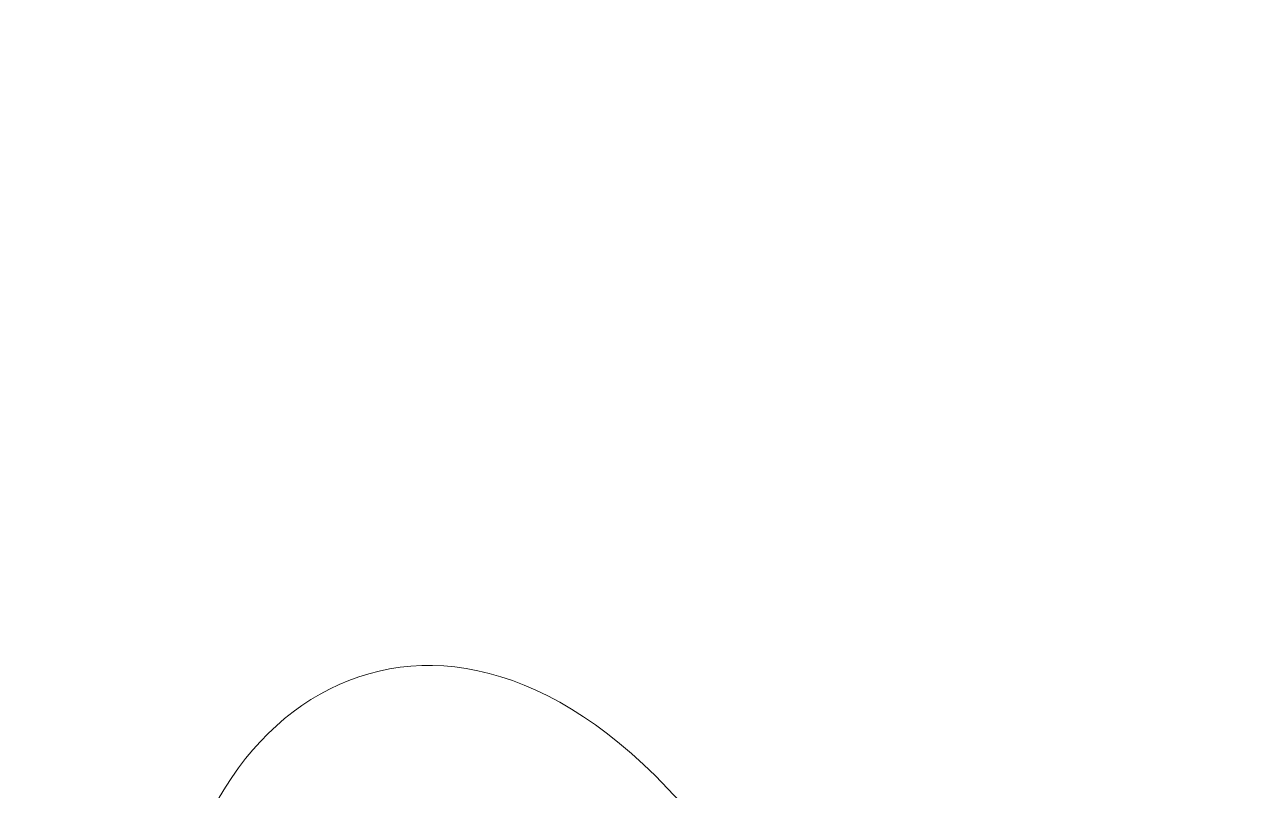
# Model space of a CAD drawing. Header units: inches. Extents: x -0.07 to 6.07, y -5.51 to -0.37.
# Drawn here: x 2.6723 to 2.9997, y -2.5004 to -2.2948 of the extents above; entities that cross this region are included whole.
import ezdxf

# ---------------------------------------------------------------- set-up
doc = ezdxf.new("R2010")
doc.units = ezdxf.units.IN
doc.header["$MEASUREMENT"] = 0
doc.layers.add('Layer 1', color=7, linetype='Continuous')

# ---------------------------------------------------------------- blocks, each defined once
blk = doc.blocks.new('block 4')
at = {"layer": 'Layer 1', "lineweight": 0}
blk.add_open_spline([(2.9189, -3.68014), (2.8674, -3.74616), (2.72839, -4.11687), (2.35533, -4.19643), (2.27024, -4.21458), (2.20137, -4.19706), (2.14354, -4.15357), (2.05226, -4.08492), (1.9893, -3.97996), (1.98861, -3.85402), (1.98783, -3.7103), (2.04767, -3.63992), (2.10323, -3.54484), (2.11932, -3.5173), (2.10785, -3.5283), (2.02351, -3.44324), (1.91181, -3.33059), (1.85826, -3.14856), (1.88362, -2.99787), (1.92664, -2.74227), (1.93935, -2.75212), (1.8643, -2.68204), (1.8478, -2.66663), (1.82621, -2.65049), (1.81171, -2.62695), (1.71055, -2.4627), (2.1199, -2.29484), (2.53398, -2.69325), (2.82715, -2.97533), (2.90508, -3.31932), (2.93397, -3.37435), (2.93633, -3.33238), (2.92702, -3.28603), (2.9443, -3.23178), (2.95436, -3.20017), (2.9667, -3.20309), (2.96643, -3.18958), (2.96308, -3.02121), (2.92635, -2.67954), (2.83374, -2.54911), (2.78875, -2.48575), (2.76073, -2.50273), (2.76442, -2.53894), (2.76668, -2.56115), (2.77693, -2.57681), (2.78896, -2.60527), (2.81793, -2.67375), (2.7238, -2.68903), (2.71117, -2.57842), (2.70071, -2.48682), (2.77308, -2.42834), (2.84167, -2.49645), (2.98462, -2.63838), (3.00016, -3.14132), (3.00366, -3.14812), (3.01677, -3.05942), (3.03936, -2.75514), (3.1077, -2.59836), (3.21864, -2.34384), (3.33656, -2.58965), (3.26728, -2.65176), (3.2487, -2.66843), (3.22765, -2.66103), (3.22012, -2.6376), (3.212, -2.61233), (3.21908, -2.58219), (3.21019, -2.55982), (3.1919, -2.51381), (3.14414, -2.60587), (3.12702, -2.65379), (3.07332, -2.80418), (3.05346, -3.07671), (3.03574, -3.19092), (3.03673, -3.19194), (3.03752, -3.19298), (3.0385, -3.19372), (3.10892, -3.24756), (3.05195, -3.38058), (3.05772, -3.42053), (3.08839, -3.35752), (3.25418, -2.70409), (3.84641, -2.49687), (4.14934, -2.39087), (4.21236, -2.53001), (4.16746, -2.63609), (4.13764, -2.70654), (4.0703, -2.71637), (4.06188, -2.81001), (4.05322, -2.90645), (4.10954, -3.01663), (4.07588, -3.20245), (4.02928, -3.45964), (3.90996, -3.5186), (3.88758, -3.56206), (3.87787, -3.58092), (3.88807, -3.59302), (3.90028, -3.60972), (3.95001, -3.67775), (3.99088, -3.75073), (4.00112, -3.83779), (4.02359, -4.029), (3.88121, -4.19005), (3.71248, -4.21081), (3.55462, -4.23023), (3.27944, -4.14512), (3.14679, -3.9), (3.08822, -3.79178), (3.07771, -3.70907), (3.05378, -3.67492), (3.04115, -3.73989), (3.01239, -4.2415), (2.97767, -4.29594), (2.96428, -4.31694), (2.92815, -4.31878), (2.9165, -4.22872), (2.90969, -4.17609), (2.90784, -3.87045), (2.91152, -3.80512), (2.91468, -3.74906), (2.91444, -3.78967), (2.91988, -3.68188), (2.9199, -3.68147), (2.91942, -3.68102), (2.9189, -3.68014)], degree=3, knots=[0, 0, 0, 0, 1, 1, 1, 2, 2, 2, 3, 3, 3, 4, 4, 4, 5, 5, 5, 6, 6, 6, 7, 7, 7, 8, 8, 8, 9, 9, 9, 10, 10, 10, 11, 11, 11, 12, 12, 12, 13, 13, 13, 14, 14, 14, 15, 15, 15, 16, 16, 16, 17, 17, 17, 18, 18, 18, 19, 19, 19, 20, 20, 20, 21, 21, 21, 22, 22, 22, 23, 23, 23, 24, 24, 24, 25, 25, 25, 26, 26, 26, 27, 27, 27, 28, 28, 28, 29, 29, 29, 30, 30, 30, 31, 31, 31, 32, 32, 32, 33, 33, 33, 34, 34, 34, 35, 35, 35, 36, 36, 36, 37, 37, 37, 38, 38, 38, 39, 39, 39, 40, 40, 40, 41, 41, 41, 41], dxfattribs=at)
blk = doc.blocks.new('block 3')
at = {"layer": 'Layer 1'}
blk.add_blockref('block 4', (0, 0), dxfattribs=at)
blk = doc.blocks.new('block 2')
at = {"layer": 'Layer 1'}
blk.add_blockref('block 3', (0, 0), dxfattribs=at)

msp = doc.modelspace()

# ---------------------------------------------------------------- block references
at = {"layer": 'Layer 1'}
msp.add_blockref('block 2', (0, 0), dxfattribs=at)

doc.saveas('drawing.dxf')
